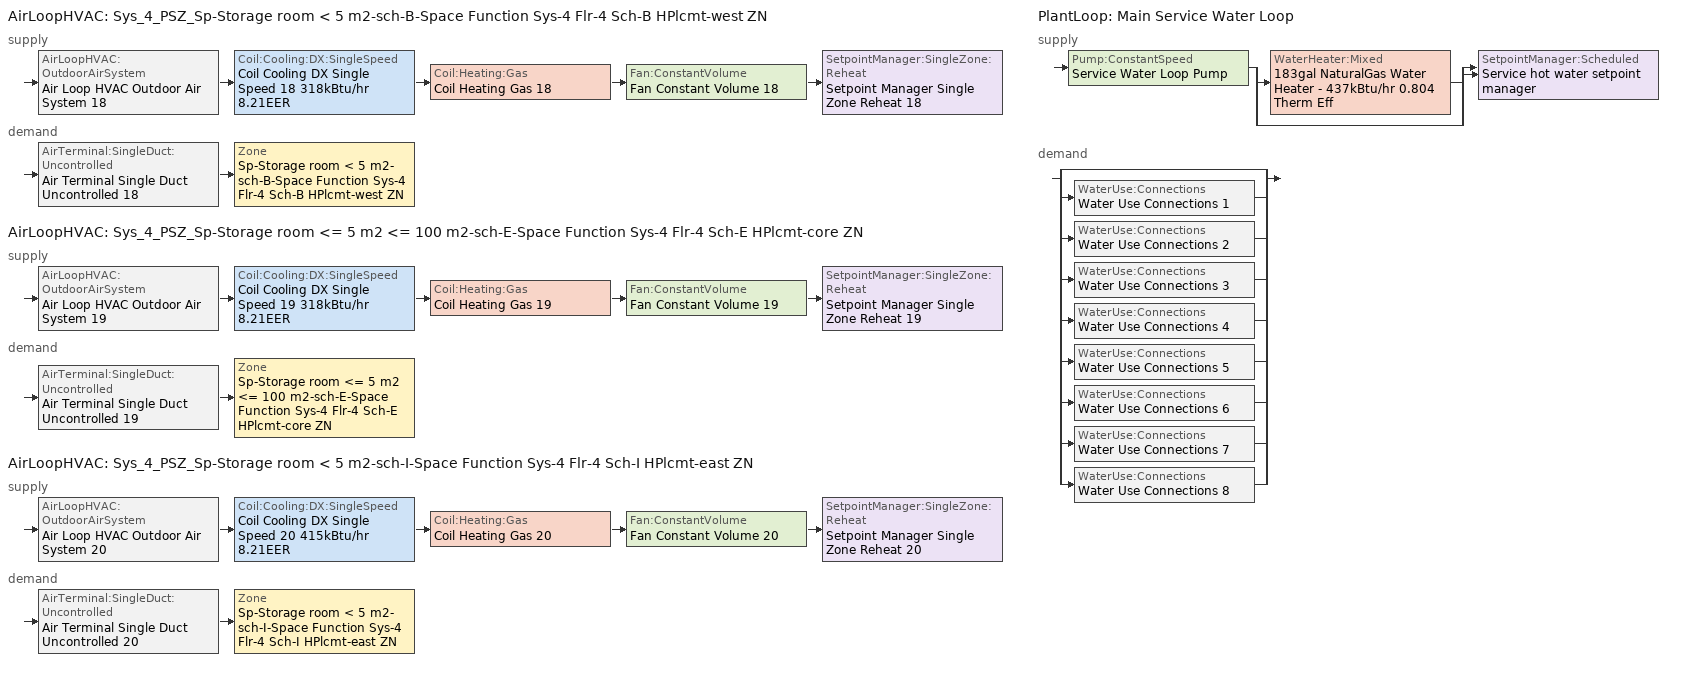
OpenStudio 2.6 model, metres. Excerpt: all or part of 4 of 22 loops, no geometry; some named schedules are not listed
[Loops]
AirLoopHVAC 'Sys_4_PSZ_Sp-Storage room < 5 m2-sch-B-Space Function Sys-4 Flr-4 Sch-B HPlcmt-west ZN'
 supply: AirLoopHVAC:OutdoorAirSystem 'Air Loop HVAC Outdoor Air System 18' > Coil:Cooling:DX:SingleSpeed 'Coil Cooling DX Single Speed 18 318kBtu/hr 8.21EER' > Coil:Heating:Gas 'Coil Heating Gas 18' > Fan:ConstantVolume 'Fan Constant Volume 18' > SetpointManager:SingleZone:Reheat 'Setpoint Manager Single Zone Reheat 18'
 demand: AirTerminal:SingleDuct:Uncontrolled 'Air Terminal Single Duct Uncontrolled 18' > Zone 'Sp-Storage room < 5 m2-sch-B-Space Function Sys-4 Flr-4 Sch-B HPlcmt-west ZN'
AirLoopHVAC 'Sys_4_PSZ_Sp-Storage room <= 5 m2 <= 100 m2-sch-E-Space Function Sys-4 Flr-4 Sch-E HPlcmt-core ZN'
 supply: AirLoopHVAC:OutdoorAirSystem 'Air Loop HVAC Outdoor Air System 19' > Coil:Cooling:DX:SingleSpeed 'Coil Cooling DX Single Speed 19 318kBtu/hr 8.21EER' > Coil:Heating:Gas 'Coil Heating Gas 19' > Fan:ConstantVolume 'Fan Constant Volume 19' > SetpointManager:SingleZone:Reheat 'Setpoint Manager Single Zone Reheat 19'
 demand: AirTerminal:SingleDuct:Uncontrolled 'Air Terminal Single Duct Uncontrolled 19' > Zone 'Sp-Storage room <= 5 m2 <= 100 m2-sch-E-Space Function Sys-4 Flr-4 Sch-E HPlcmt-core ZN'
AirLoopHVAC 'Sys_4_PSZ_Sp-Storage room < 5 m2-sch-I-Space Function Sys-4 Flr-4 Sch-I HPlcmt-east ZN'
 supply: AirLoopHVAC:OutdoorAirSystem 'Air Loop HVAC Outdoor Air System 20' > Coil:Cooling:DX:SingleSpeed 'Coil Cooling DX Single Speed 20 415kBtu/hr 8.21EER' > Coil:Heating:Gas 'Coil Heating Gas 20' > Fan:ConstantVolume 'Fan Constant Volume 20' > SetpointManager:SingleZone:Reheat 'Setpoint Manager Single Zone Reheat 20'
 demand: AirTerminal:SingleDuct:Uncontrolled 'Air Terminal Single Duct Uncontrolled 20' > Zone 'Sp-Storage room < 5 m2-sch-I-Space Function Sys-4 Flr-4 Sch-I HPlcmt-east ZN'
PlantLoop 'Main Service Water Loop'
 supply: Pump:ConstantSpeed 'Service Water Loop Pump' > split
  | WaterHeater:Mixed '183gal NaturalGas Water Heater - 437kBtu/hr 0.804 Therm Eff'
  | bypass
  join > SetpointManager:Scheduled 'Service hot water setpoint manager'
 demand: split
  | bypass
  | WaterUse:Connections 'Water Use Connections 1'
  | WaterUse:Connections 'Water Use Connections 2'
  | WaterUse:Connections 'Water Use Connections 3'
  | WaterUse:Connections 'Water Use Connections 4'
  | WaterUse:Connections 'Water Use Connections 5'
  | WaterUse:Connections 'Water Use Connections 6'
  | WaterUse:Connections 'Water Use Connections 7'
  | WaterUse:Connections 'Water Use Connections 8'
[Sizing:Zone] Zone Cooling Design Supply Air Temperature Input Method=SupplyAirTemperature; Zone Cooling Design Supply Air Temperature {C}=13; Zone Cooling Design Supply Air Temperature Difference {deltaC}=11.11; Zone Heating Design Supply Air Temperature Input Method=SupplyAirTemperature; Zone Heating Design Supply Air Temperature {C}=43; Zone Heating Design Supply Air Temperature Difference {deltaC}=11.11; Zone Cooling Design Supply Air Humidity Ratio {kg-H2O/kg-air}=0.0085; Zone Heating Design Supply Air Humidity Ratio {kg-H2O/kg-air}=0.008; Zone Heating Sizing Factor=1.3; Zone Cooling Sizing Factor=1.1; Cooling Design Air Flow Method=DesignDay; Heating Design Air Flow Method=DesignDay; Account for Dedicated Outdoor Air System=No; Dedicated Outdoor Air System Control Strategy=NeutralSupplyAir; Dedicated Outdoor Air Low Setpoint Temperature for Design {C}=autosize; Dedicated Outdoor Air High Setpoint Temperature for Design {C}=autosize
Sp-Storage room < 5 m2-sch-B-Space Function Sys-4 Flr-4 Sch-B HPlcmt-west ZN; Sp-Storage room <= 5 m2 <= 100 m2-sch-E-Space Function Sys-4 Flr-4 Sch-E HPlcmt-core ZN; Sp-Storage room < 5 m2-sch-I-Space Function Sys-4 Flr-4 Sch-I HPlcmt-east ZN
[Zone equipment]
Sp-Storage room < 5 m2-sch-B-Space Function Sys-4 Flr-4 Sch-B HPlcmt-west ZN: Air Terminal Single Duct Uncontrolled 18, Zone HVAC Baseboard Convective Water 18
Sp-Storage room <= 5 m2 <= 100 m2-sch-E-Space Function Sys-4 Flr-4 Sch-E HPlcmt-core ZN: Air Terminal Single Duct Uncontrolled 19, Zone HVAC Baseboard Convective Water 19
Sp-Storage room < 5 m2-sch-I-Space Function Sys-4 Flr-4 Sch-I HPlcmt-east ZN: Air Terminal Single Duct Uncontrolled 20, Zone HVAC Baseboard Convective Water 20
[PlantLoop]
Main Service Water Loop: Glycol Concentration=0; Maximum Loop Temperature {C}=60; Minimum Loop Temperature {C}=10; Plant Loop Volume {m3}=Autocalculate; Load Distribution Scheme=Optimal
[Sizing:Plant]
Main Service Water Loop: Loop Type=Heating; Design Loop Exit Temperature {C}=60; Loop Design Temperature Difference {deltaC}=5; Sizing Option=NonCoincident; Zone Timesteps in Averaging Window=1; Coincident Sizing Factor Mode=None
[AirLoopHVAC] Design Supply Air Flow Rate {m3/s}=AutoSize
Name | Availability Schedule
Sys_4_PSZ_Sp-Storage room < 5 m2-sch-B-Space Function Sys-4 Flr-4 Sch-B HPlcmt-west ZN | Sys_4_PSZ_Sp-Storage room < 5 m2-sch-B-Space Function Sys-4 Flr-4 Sch-B HPlcmt-west ZN Occ Sch
Sys_4_PSZ_Sp-Storage room <= 5 m2 <= 100 m2-sch-E-Space Function Sys-4 Flr-4 Sch-E HPlcmt-core ZN | Sys_4_PSZ_Sp-Storage room <= 5 m2 <= 100 m2-sch-E-Space Function Sys-4 Flr-4 Sch-E HPlcmt-core ZN Occ Sch
Sys_4_PSZ_Sp-Storage room < 5 m2-sch-I-Space Function Sys-4 Flr-4 Sch-I HPlcmt-east ZN | Sys_4_PSZ_Sp-Storage room < 5 m2-sch-I-Space Function Sys-4 Flr-4 Sch-I HPlcmt-east ZN Occ Sch
[Sizing:System] Type of Load to Size On=Sensible; Design Outdoor Air Flow Rate {m3/s}=Autosize; Minimum System Air Flow Ratio=1; Preheat Design Temperature {C}=7; Preheat Design Humidity Ratio {kg-H2O/kg-Air}=0.008; Precool Design Temperature {C}=13; Precool Design Humidity Ratio {kg-H2O/kg-Air}=0.008; Central Cooling Design Supply Air Temperature {C}=13; Central Heating Design Supply Air Temperature {C}=43; Sizing Option=NonCoincident; 100% Outdoor Air in Cooling=No; 100% Outdoor Air in Heating=No; Central Cooling Design Supply Air Humidity Ratio {kg-H2O/kg-Air}=0.0085; Central Heating Design Supply Air Humidity Ratio {kg-H2O/kg-Air}=0.008; Cooling Design Air Flow Method=DesignDay; Cooling Design Air Flow Rate {m3/s}=0; Heating Design Air Flow Method=DesignDay; Heating Design Air Flow Rate {m3/s}=0; System Outdoor Air Method=ZoneSum; Zone Maximum Outdoor Air Fraction=1; Cooling Supply Air Flow Rate Per Floor Area {m3/s-m2}=0.00996765; Cooling Fraction of Autosized Cooling Supply Air Flow Rate=1; Cooling Supply Air Flow Rate Per Unit Cooling Capacity {m3/s-W}=3.94755e-05; Heating Supply Air Flow Rate Per Floor Area {m3/s-m2}=0.00996765; Heating Fraction of Autosized Heating Supply Air Flow Rate=1; Heating Fraction of Autosized Cooling Supply Air Flow Rate=1; Heating Supply Air Flow Rate Per Unit Heating Capacity {m3/s-W}=3.15882e-05; Cooling Design Capacity Method=CoolingDesignCapacity; Cooling Design Capacity {W}=autosize; Cooling Design Capacity Per Floor Area {W/m2}=234.7; Fraction of Autosized Cooling Design Capacity=1; Heating Design Capacity Method=HeatingDesignCapacity; Heating Design Capacity {W}=autosize; Heating Design Capacity Per Floor Area {W/m2}=157; Fraction of Autosized Heating Design Capacity=1; Central Cooling Capacity Control Method=OnOff
Sys_4_PSZ_Sp-Storage room < 5 m2-sch-B-Space Function Sys-4 Flr-4 Sch-B HPlcmt-west ZN; Sys_4_PSZ_Sp-Storage room <= 5 m2 <= 100 m2-sch-E-Space Function Sys-4 Flr-4 Sch-E HPlcmt-core ZN; Sys_4_PSZ_Sp-Storage room < 5 m2-sch-I-Space Function Sys-4 Flr-4 Sch-I HPlcmt-east ZN
[Fan:ConstantVolume] Availability Schedule=Always On Discrete; Fan Efficiency=0.39975; Pressure Rise {Pa}=640; Maximum Flow Rate {m3/s}=AutoSize; Motor Efficiency=0.615
Fan Constant Volume 18; Fan Constant Volume 19; Fan Constant Volume 20
[Coil:Heating:Gas] Availability Schedule=Always On Discrete; Gas Burner Efficiency=0.81; Nominal Capacity {W}=AutoSize; Parasitic Electric Load {W}=0; Part Load Fraction Correlation Curve=FURNACE-EFFPLR-NECB2011; Parasitic Gas Load {W}=0
Coil Heating Gas 18; Coil Heating Gas 19; Coil Heating Gas 20
[Coil:Cooling:DX:SingleSpeed] Availability Schedule=Always On Discrete; Rated Total Cooling Capacity {W}=autosize; Rated Sensible Heat Ratio=autosize; Rated Air Flow Rate {m3/s}=autosize; Rated Evaporator Fan Power Per Volume Flow Rate {W/(m3/s)}=773.3; Total Cooling Capacity Function of Temperature Curve=DXCOOL-NECB2011-REF-CAPFT; Total Cooling Capacity Function of Flow Fraction Curve=DXCOOL-NECB2011-REF-CAPFFLOW; Energy Input Ratio Function of Temperature Curve=DXCOOL-NECB2011-REF-COOLEIRFT; Energy Input Ratio Function of Flow Fraction Curve=DXCOOL-NECB2011-REF-COOLEIRFFLOW; Part Load Fraction Correlation Curve=DXCOOL-NECB2011-REF-COOLPLFFPLR; Condenser Type=AirCooled; Evaporative Condenser Effectiveness=0; Evaporative Condenser Air Flow Rate {m3/s}=Autosize; Evaporative Condenser Pump Rated Power Consumption {W}=Autosize; Crankcase Heater Capacity {W}=0; Maximum Outdoor Dry-Bulb Temperature for Crankcase Heater Operation {C}=0; Basin Heater Capacity {W/K}=0; Basin Heater Setpoint Temperature {C}=10
Name | Rated COP {W/W}
Coil Cooling DX Single Speed 18 318kBtu/hr 8.21EER | 2.97938
Coil Cooling DX Single Speed 19 318kBtu/hr 8.21EER | 2.97944
Coil Cooling DX Single Speed 20 415kBtu/hr 8.21EER | 3.04221
[Controller:OutdoorAir] Minimum Outdoor Air Flow Rate {m3/s}=autosize; Maximum Outdoor Air Flow Rate {m3/s}=Autosize; Economizer Control Type=DifferentialEnthalpy; Economizer Control Action Type=ModulateFlow; Lockout Type=NoLockout; Minimum Limit Type=FixedMinimum; High Humidity Control=No; Heat Recovery Bypass Control Type=BypassWhenWithinEconomizerLimits
Name | Minimum Outdoor Air Schedule | Controller Mechanical Ventilation
Controller Outdoor Air 18 | Sys_4_PSZ_Sp-Storage room < 5 m2-sch-B-Space Function Sys-4 Flr-4 Sch-B HPlcmt-west ZN Occ Sch | Controller Mechanical Ventilation 18
Controller Outdoor Air 19 | Sys_4_PSZ_Sp-Storage room <= 5 m2 <= 100 m2-sch-E-Space Function Sys-4 Flr-4 Sch-E HPlcmt-core ZN Occ Sch | Controller Mechanical Ventilation 19
Controller Outdoor Air 20 | Sys_4_PSZ_Sp-Storage room < 5 m2-sch-I-Space Function Sys-4 Flr-4 Sch-I HPlcmt-east ZN Occ Sch | Controller Mechanical Ventilation 20
[Controller:MechanicalVentilation] Availability Schedule=Always On Discrete; System Outdoor Air Method=ZoneSum
Controller Mechanical Ventilation 18; Controller Mechanical Ventilation 19; Controller Mechanical Ventilation 20
[AirLoopHVAC:OutdoorAirSystem]
Name | Controller
Air Loop HVAC Outdoor Air System 18 | Controller Outdoor Air 18
Air Loop HVAC Outdoor Air System 19 | Controller Outdoor Air 19
Air Loop HVAC Outdoor Air System 20 | Controller Outdoor Air 20
[SetpointManager:SingleZone:Reheat] Minimum Supply Air Temperature {C}=13; Maximum Supply Air Temperature {C}=43
Name | Control Zone
Setpoint Manager Single Zone Reheat 18 | Sp-Storage room < 5 m2-sch-B-Space Function Sys-4 Flr-4 Sch-B HPlcmt-west ZN
Setpoint Manager Single Zone Reheat 19 | Sp-Storage room <= 5 m2 <= 100 m2-sch-E-Space Function Sys-4 Flr-4 Sch-E HPlcmt-core ZN
Setpoint Manager Single Zone Reheat 20 | Sp-Storage room < 5 m2-sch-I-Space Function Sys-4 Flr-4 Sch-I HPlcmt-east ZN
[AirTerminal:SingleDuct:Uncontrolled] Availability Schedule=Always On Discrete; Maximum Air Flow Rate {m3/s}=AutoSize
Air Terminal Single Duct Uncontrolled 18; Air Terminal Single Duct Uncontrolled 19; Air Terminal Single Duct Uncontrolled 20
[SetpointManager:Scheduled]
Service hot water setpoint manager: Control Variable=Temperature; Schedule=Service Water Loop Temp - 140F
[Pump:ConstantSpeed]
Service Water Loop Pump: Rated Flow Rate {m3/s}=autosize; Rated Pump Head {Pa}=121700; Rated Power Consumption {W}=autosize; Motor Efficiency=0.7; Fraction of Motor Inefficiencies to Fluid Stream=0; Pump Control Type=Intermittent; Design Power Sizing Method=PowerPerFlowPerPressure; Design Electric Power per Unit Flow Rate {W/(m3/s)}=348701.1; Design Shaft Power per Unit Flow Rate per Unit Head {W-s/m3-Pa}=1.28205
[WaterHeater:Mixed]
183gal NaturalGas Water Heater - 437kBtu/hr 0.804 Therm Eff: Tank Volume {m3}=0.693714; Setpoint Temperature Schedule=Service Water Loop Temp - 140F; Deadband Temperature Difference {deltaC}=2; Maximum Temperature Limit {C}=82.2222; Heater Control Type=Cycle; Heater Maximum Capacity {W}=127929; Heater Fuel Type=NaturalGas; Heater Thermal Efficiency=0.803729; Part Load Factor Curve=SWH-EFFFPLR-NECB2011; Off Cycle Parasitic Fuel Consumption Rate {W}=20; Off Cycle Parasitic Fuel Type=NaturalGas; Off Cycle Parasitic Heat Fraction to Tank=0.8; On Cycle Parasitic Fuel Type=NaturalGas; On Cycle Parasitic Heat Fraction to Tank=0; Ambient Temperature Indicator=Schedule; Ambient Temperature Schedule=Water Heater Ambient Temp Schedule - 70F; Off Cycle Loss Coefficient to Ambient Temperature {W/K}=12.2673; On Cycle Loss Coefficient to Ambient Temperature {W/K}=12.2673; Use Side Effectiveness=1; Source Side Effectiveness=1; Use Side Design Flow Rate {m3/s}=autosize; Source Side Design Flow Rate {m3/s}=autosize; Indirect Water Heating Recovery Time {hr}=1.5; Source Side Flow Control Mode=IndirectHeatPrimarySetpoint
[WaterUse:Connections]
Name | Water Use Equipment Name 1
Water Use Connections 1 | Storage room <= 5 m2 <= 100 m2-sch-a-space function Service Water Use 0.63gal/min
Water Use Connections 2 | Storage room <= 5 m2 <= 100 m2-sch-b-space function Service Water Use 0.47gal/min
Water Use Connections 3 | Storage room <= 5 m2 <= 100 m2-sch-c-space function Service Water Use 0.47gal/min
Water Use Connections 4 | Storage room <= 5 m2 <= 100 m2-sch-d-space function Service Water Use 0.63gal/min
Water Use Connections 5 | Storage room <= 5 m2 <= 100 m2-sch-e-space function Service Water Use 0.63gal/min
Water Use Connections 6 | Storage room <= 5 m2 <= 100 m2-sch-f-space function Service Water Use 0.47gal/min
Water Use Connections 7 | Storage room <= 5 m2 <= 100 m2-sch-g-space function Service Water Use 0.47gal/min
Water Use Connections 8 | Storage room <= 5 m2 <= 100 m2-sch-h-space function Service Water Use 0.47gal/min
[WaterUse:Equipment:Definition]
Name | Peak Flow Rate {m3/s} | Target Temperature Schedule | Sensible Fraction Schedule | Latent Fraction Schedule
Storage room <= 5 m2 <= 100 m2-sch-a-space function Service Water Use Def 0.63gal/min | 3.98343e-05 | Schedule Ruleset 5 | Schedule Ruleset 3 | Schedule Ruleset 4
Storage room <= 5 m2 <= 100 m2-sch-b-space function Service Water Use Def 0.47gal/min | 2.98757e-05 | Schedule Ruleset 8 | Schedule Ruleset 6 | Schedule Ruleset 7
Storage room <= 5 m2 <= 100 m2-sch-c-space function Service Water Use Def 0.47gal/min | 2.98757e-05 | Schedule Ruleset 11 | Schedule Ruleset 9 | Schedule Ruleset 10
Storage room <= 5 m2 <= 100 m2-sch-d-space function Service Water Use Def 0.63gal/min | 3.98343e-05 | Schedule Ruleset 14 | Schedule Ruleset 12 | Schedule Ruleset 13
Storage room <= 5 m2 <= 100 m2-sch-e-space function Service Water Use Def 0.63gal/min | 3.98343e-05 | Schedule Ruleset 17 | Schedule Ruleset 15 | Schedule Ruleset 16
Storage room <= 5 m2 <= 100 m2-sch-f-space function Service Water Use Def 0.47gal/min | 2.98757e-05 | Schedule Ruleset 20 | Schedule Ruleset 18 | Schedule Ruleset 19
Storage room <= 5 m2 <= 100 m2-sch-g-space function Service Water Use Def 0.47gal/min | 2.98757e-05 | Schedule Ruleset 23 | Schedule Ruleset 21 | Schedule Ruleset 22
Storage room <= 5 m2 <= 100 m2-sch-h-space function Service Water Use Def 0.47gal/min | 2.98757e-05 | Schedule Ruleset 26 | Schedule Ruleset 24 | Schedule Ruleset 25
[WaterUse:Equipment]
Name | Water Use Equipment Definition | Space | Flow Rate Fraction Schedule
Storage room <= 5 m2 <= 100 m2-sch-a-space function Service Water Use 0.63gal/min | Storage room <= 5 m2 <= 100 m2-sch-a-space function Service Water Use Def 0.63gal/min | Storage room <= 5 m2 <= 100 m2-sch-A-Space Function | NECB-A-Service Water Heating
Storage room <= 5 m2 <= 100 m2-sch-b-space function Service Water Use 0.47gal/min | Storage room <= 5 m2 <= 100 m2-sch-b-space function Service Water Use Def 0.47gal/min | Storage room <= 5 m2 <= 100 m2-sch-B-Space Function | NECB-B-Service Water Heating
Storage room <= 5 m2 <= 100 m2-sch-c-space function Service Water Use 0.47gal/min | Storage room <= 5 m2 <= 100 m2-sch-c-space function Service Water Use Def 0.47gal/min | Storage room <= 5 m2 <= 100 m2-sch-C-Space Function | NECB-C-Service Water Heating
Storage room <= 5 m2 <= 100 m2-sch-d-space function Service Water Use 0.63gal/min | Storage room <= 5 m2 <= 100 m2-sch-d-space function Service Water Use Def 0.63gal/min | Storage room <= 5 m2 <= 100 m2-sch-D-Space Function | NECB-D-Service Water Heating
Storage room <= 5 m2 <= 100 m2-sch-e-space function Service Water Use 0.63gal/min | Storage room <= 5 m2 <= 100 m2-sch-e-space function Service Water Use Def 0.63gal/min | Storage room <= 5 m2 <= 100 m2-sch-E-Space Function | NECB-E-Service Water Heating
Storage room <= 5 m2 <= 100 m2-sch-f-space function Service Water Use 0.47gal/min | Storage room <= 5 m2 <= 100 m2-sch-f-space function Service Water Use Def 0.47gal/min | Storage room <= 5 m2 <= 100 m2-sch-F-Space Function | NECB-F-Service Water Heating
Storage room <= 5 m2 <= 100 m2-sch-g-space function Service Water Use 0.47gal/min | Storage room <= 5 m2 <= 100 m2-sch-g-space function Service Water Use Def 0.47gal/min | Storage room <= 5 m2 <= 100 m2-sch-G-Space Function | NECB-G-Service Water Heating
Storage room <= 5 m2 <= 100 m2-sch-h-space function Service Water Use 0.47gal/min | Storage room <= 5 m2 <= 100 m2-sch-h-space function Service Water Use Def 0.47gal/min | Storage room <= 5 m2 <= 100 m2-sch-H-Space Function | NECB-H-Service Water Heating
[Schedule:Ruleset]
Name | Default Day Schedule | Summer Design Day Schedule | Winter Design Day Schedule
Service Water Loop Temp - 140F | Service Water Loop Temp - 140F Default
Water Heater Ambient Temp Schedule - 70F | Water Heater Ambient Temp Schedule - 70F Default
NECB-A-Service Water Heating | NECB-A-Service Water Heating Default
NECB-B-Service Water Heating | NECB-B-Service Water Heating Default
NECB-C-Service Water Heating | NECB-C-Service Water Heating Default
NECB-D-Service Water Heating | NECB-D-Service Water Heating Default
NECB-E-Service Water Heating | NECB-E-Service Water Heating Default
NECB-F-Service Water Heating | NECB-F-Service Water Heating Default
NECB-G-Service Water Heating | NECB-G-Service Water Heating Default
NECB-H-Service Water Heating | NECB-H-Service Water Heating Default
Sys_4_PSZ_Sp-Storage room < 5 m2-sch-B-Space Function Sys-4 Flr-4 Sch-B HPlcmt-west ZN Occ Sch | Sys_4_PSZ_Sp-Storage room < 5 m2-sch-B-Space Function Sys-4 Flr-4 Sch-B HPlcmt-west ZN Occ Sch Default | Sys_4_PSZ_Sp-Storage room < 5 m2-sch-B-Space Function Sys-4 Flr-4 Sch-B HPlcmt-west ZN Occ Sch Summer Design Day | Sys_4_PSZ_Sp-Storage room < 5 m2-sch-B-Space Function Sys-4 Flr-4 Sch-B HPlcmt-west ZN Occ Sch Winter Design Day
Sys_4_PSZ_Sp-Storage room < 5 m2-sch-I-Space Function Sys-4 Flr-4 Sch-I HPlcmt-east ZN Occ Sch | Sys_4_PSZ_Sp-Storage room < 5 m2-sch-I-Space Function Sys-4 Flr-4 Sch-I HPlcmt-east ZN Occ Sch Default | Sys_4_PSZ_Sp-Storage room < 5 m2-sch-I-Space Function Sys-4 Flr-4 Sch-I HPlcmt-east ZN Occ Sch Summer Design Day | Sys_4_PSZ_Sp-Storage room < 5 m2-sch-I-Space Function Sys-4 Flr-4 Sch-I HPlcmt-east ZN Occ Sch Winter Design Day
Sys_4_PSZ_Sp-Storage room <= 5 m2 <= 100 m2-sch-E-Space Function Sys-4 Flr-4 Sch-E HPlcmt-core ZN Occ Sch | Sys_4_PSZ_Sp-Storage room <= 5 m2 <= 100 m2-sch-E-Space Function Sys-4 Flr-4 Sch-E HPlcmt-core ZN Occ Sch Default | Sys_4_PSZ_Sp-Storage room <= 5 m2 <= 100 m2-sch-E-Space Function Sys-4 Flr-4 Sch-E HPlcmt-core ZN Occ Sch Summer Design Day | Sys_4_PSZ_Sp-Storage room <= 5 m2 <= 100 m2-sch-E-Space Function Sys-4 Flr-4 Sch-E HPlcmt-core ZN Occ Sch Winter Design Day
[Schedule:Day]
Sys_4_PSZ_Sp-Storage room < 5 m2-sch-B-Space Function Sys-4 Flr-4 Sch-B HPlcmt-west ZN Occ Sch Default; Sys_4_PSZ_Sp-Storage room < 5 m2-sch-B-Space Function Sys-4 Flr-4 Sch-B HPlcmt-west ZN Occ Sch Winter Design Day; Sys_4_PSZ_Sp-Storage room < 5 m2-sch-B-Space Function Sys-4 Flr-4 Sch-B HPlcmt-west ZN Occ Sch Summer Design Day: 24, 0, 1
[Schedule:Rule] Schedule Ruleset=Sys_4_PSZ_Sp-Storage room < 5 m2-sch-B-Space Function Sys-4 Flr-4 Sch-B HPlcmt-west ZN Occ Sch; Date Specification Type=DateRange; Start Month=1; Start Day=1; End Month=12
Name | Rule Order | Day Schedule | Apply Monday | End Day | Apply Tuesday | Apply Wednesday
Sys_4_PSZ_Sp-Storage room < 5 m2-sch-B-Space Function Sys-4 Flr-4 Sch-B HPlcmt-west ZN Occ Sch Monday Rule | 6 | Sys_4_PSZ_Sp-Storage room < 5 m2-sch-B-Space Function Sys-4 Flr-4 Sch-B HPlcmt-west ZN Occ Sch Monday | Yes | 25
Sys_4_PSZ_Sp-Storage room < 5 m2-sch-B-Space Function Sys-4 Flr-4 Sch-B HPlcmt-west ZN Occ Sch Tuesday Rule | 5 | Sys_4_PSZ_Sp-Storage room < 5 m2-sch-B-Space Function Sys-4 Flr-4 Sch-B HPlcmt-west ZN Occ Sch Tuesday |  | 26 | Yes
Sys_4_PSZ_Sp-Storage room < 5 m2-sch-B-Space Function Sys-4 Flr-4 Sch-B HPlcmt-west ZN Occ Sch Wednesday Rule | 4 | Sys_4_PSZ_Sp-Storage room < 5 m2-sch-B-Space Function Sys-4 Flr-4 Sch-B HPlcmt-west ZN Occ Sch Wednesday |  | 27 |  | Yes
[Schedule:Constant]
Always On Discrete: Value=1
[Curve:Biquadratic] Minimum Value of x=13; Maximum Value of x=24; Minimum Value of y=24; Maximum Value of y=46
Name | Coefficient1 Constant | Coefficient2 x | Coefficient3 x**2 | Coefficient4 y | Coefficient5 y**2 | Coefficient6 x*y
DXCOOL-NECB2011-REF-CAPFT | 0.867905 | 0.0142459 | 0.00055436 | -0.0075575 | 3.3e-05 | -0.0001918
DXCOOL-NECB2011-REF-COOLEIRFT | 0.116936 | 0.0284933 | -0.0004112 | 0.0214108 | 0.00016103 | -0.0006791
[Curve:Quadratic] Coefficient1 Constant=1; Coefficient2 x=0; Coefficient3 x**2=0; Minimum Value of x=0; Maximum Value of x=1
DXCOOL-NECB2011-REF-CAPFFLOW; DXCOOL-NECB2011-REF-COOLEIRFFLOW
[Curve:Cubic] Maximum Value of x=1
Name | Coefficient1 Constant | Coefficient2 x | Coefficient3 x**2 | Coefficient4 x**3 | Minimum Value of x
DXCOOL-NECB2011-REF-COOLPLFFPLR | 0.0277 | 4.9151 | -8.184 | 4.2702 | 0.7
SWH-EFFFPLR-NECB2011 | 0.7576 | 1.0071 | -1.4443 | 0.6844 | 0
FURNACE-EFFPLR-NECB2011 | 0.7277 | 1.0667 | -1.5174 | 0.7282 | 0
